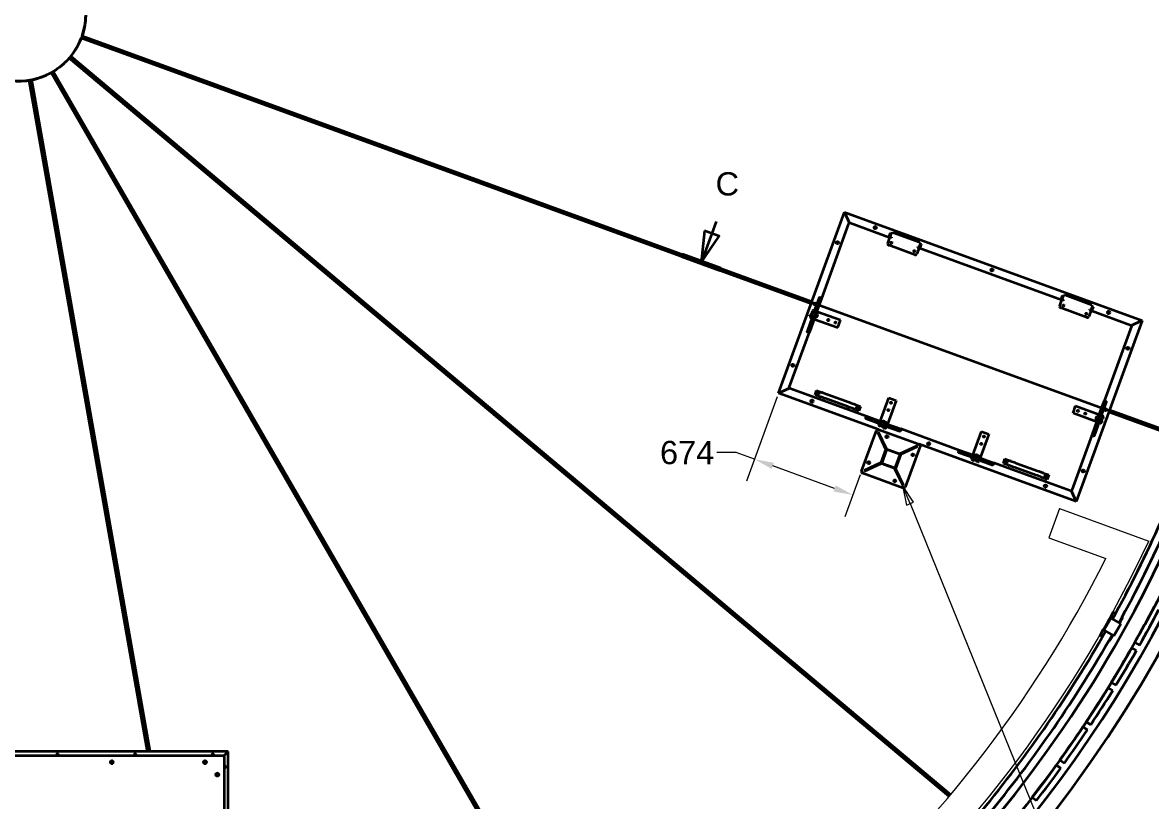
# Model space of a CAD drawing. Header units: millimetres. Extents: x 0 to 42050, y 0 to 29700.
# Drawn here: x 10426 to 17696, y 4497 to 9513 of the extents above; entities that cross this region are included whole.
import ezdxf

# ---------------------------------------------------------------- set-up
doc = ezdxf.new("R2010")
doc.units = ezdxf.units.MM
doc.header["$LTSCALE"] = 50
doc.linetypes.add('CHAIN', pattern=[0.3543, 0.2362, -0.0295, 0.0591, -0.0295])
for name, color, linetype, lineweight in [('Dimension', 7, 'Continuous', 18), ('Section Line', 7, 'CHAIN', 35), ('Symbol', 7, 'Continuous', 18), ('Visible', 7, 'Continuous', 35)]:
    doc.layers.add(name, color=color, linetype=linetype, lineweight=lineweight)
doc.layers.add('P_Cable Ducts (CD)', color=30, linetype='Continuous', lineweight=18, true_color=0xff7f00)
doc.styles.add('Note Text', font='arial.ttf')
doc.styles.add('Title', font='arial.ttf')
doc.dimstyles.new('Default - Method 2b', dxfattribs={"dimscale": 50, "dimtxt": 3, "dimasz": 2.5, "dimexe": 3, "dimexo": 0.5, "dimgap": 0.7, "dimtad": 0, "dimtoh": 1, "dimdec": 1, "dimrnd": 1e-08, "dimtxsty": 'Title', "dimcen": 0.09, "dimdle": 10, "dimclrd": 256, "dimclre": 256, "dimclrt": 7, "dimadec": 0, "dimazin": 2, "dimtfac": 0.833333, "dimtdec": 1, "dimtmove": 0, "dimatfit": 3, "dimfxl": 1, "dimtolj": 1, "dimlwd": -1, "dimlwe": -1, "dimarcsym": 0})

# ---------------------------------------------------------------- blocks, each defined once
blk = doc.blocks.new('2dTransSection3')
at = {"layer": 'Section Line', "linetype": 'Continuous'}
for p, q in [((297.87, 164.66), (297.31, 163.11)), ((296.37, 163.46), (295.94, 159.35)), ((297.31, 163.11), (295.94, 159.35)), ((298.25, 162.77), (296.37, 163.46)), ((295.94, 159.35), (298.25, 162.77)), ((373.32, 137.2), (372.76, 135.65)), ((371.82, 135.99), (371.39, 131.89)), ((372.76, 135.65), (371.39, 131.89)), ((371.39, 131.89), (373.7, 135.31)), ((373.7, 135.31), (371.82, 135.99))]:
    blk.add_line(p, q, dxfattribs=at)
at = {"layer": 'Section Line', "linetype": 'CHAIN', "ltscale": 22.661589}
blk.add_line((373.85, 131), (293.49, 160.25), dxfattribs=at)
at = {"layer": 'Section Line', "linetype": 'Continuous', "lineweight": 70}
for p, q in [((298.4, 158.46), (293.49, 160.25)), ((373.85, 131), (368.93, 132.79))]:
    blk.add_line(p, q, dxfattribs=at)
at = {"layer": 'Section Line', "linetype": 'Continuous', "flags": 128}
for points in [[(296.37, 163.46), (295.94, 159.35), (298.25, 162.77), (296.37, 163.46)], [(371.82, 135.99), (371.39, 131.89), (373.7, 135.31), (371.82, 135.99)]]:
    blk.add_lwpolyline(points, dxfattribs=at)
at = {"layer": 'Section Line'}
for points in [[(296.37, 163.46), (295.94, 159.35), (298.25, 162.77), (296.37, 163.46)], [(371.82, 135.99), (371.39, 131.89), (373.7, 135.31), (371.82, 135.99)]]:
    blk.add_solid(points, dxfattribs=at)
at = {"layer": 'Section Line', "char_height": 3, "attachment_point": 7, "style": 'Title'}
for insert in [(297.78, 167.95), (373.22, 140.48)]:
    blk.add_mtext('C', dxfattribs=dict(at, insert=insert))
blk = doc.blocks.new('Balloon6')
at = {"layer": 'Symbol'}
for p, q in [((322.83, 128.3), (321.88, 130.62)), ((323.29, 128.49), (321.88, 130.62)), ((321.88, 130.62), (322.36, 128.11)), ((322.36, 128.11), (323.29, 128.49)), ((322.83, 128.3), (343.21, 78.07))]:
    blk.add_line(p, q, dxfattribs=at)
at = {"layer": 'Symbol', "flags": 128}
blk.add_lwpolyline([(323.29, 128.49), (321.88, 130.62), (322.36, 128.11), (323.29, 128.49)], dxfattribs=at)
at = {"layer": 'Symbol'}
blk.add_circle((344.62, 74.6), 3.75, dxfattribs=at)
blk.add_solid([(323.29, 128.49), (321.88, 130.62), (322.36, 128.11), (323.29, 128.49)], dxfattribs=at)
at = {"layer": 'Symbol', "insert": (344.62, 74.62), "char_height": 2.5, "attachment_point": 5, "style": 'Note Text'}
blk.add_mtext('3', dxfattribs=at)
blk = doc.blocks.new('*D84')
at = {"layer": 'Defpoints', "color": 0, "transparency": 16777216}
for p in [(15295.2, 7126.7), (15829.3, 6623.6), (15773.5, 6470.3)]:
    blk.add_point(p, dxfattribs=at)
at = {"layer": 'Dimension', "transparency": 16777216}
for p, q in [((15286.6, 7103.2), (15088.9, 6559.8)), ((15022.7, 6743.5), (14897.7, 6743.5)), ((15140.2, 6700.8), (15022.7, 6743.5)), ((15656, 6513), (15257.6, 6658)), ((15820.8, 6600.1), (15722.2, 6329.3))]:
    blk.add_line(p, q, dxfattribs=at)
for points in [[(15264.7, 6677.6), (15250.5, 6638.4), (15140.2, 6700.8)], [(15663.2, 6532.6), (15648.9, 6493.4), (15773.5, 6470.3)]]:
    blk.add_solid(points, dxfattribs=at)
at = {"layer": 'Dimension', "color": 7, "transparency": 16777216, "insert": (14531.1, 6666.9), "char_height": 150, "attachment_point": 7, "style": 'Title'}
blk.add_mtext('\\A1;674', dxfattribs=at)

msp = doc.modelspace()

# ---------------------------------------------------------------- linework, layer by layer
at = {"layer": 'P_Cable Ducts (CD)'}
for p, q in [((17104.81, 6382.88), (17036.41, 6194.94)), ((17104.81, 6382.88), (17679.27, 6173.8)), ((17036.41, 6194.94), (17402.72, 6061.62))]:
    msp.add_line(p, q, dxfattribs=at)
for centre, major_axis, start_param, end_param in [((10398.12, 9576.21), (-7760.56, -2090.4), 0.8223296, 2.4412936), ((10398.12, 9576.21), (-7567.45, -2038.39), 0.8233045, 2.4133827), ((10397.95, 9576.87), (-7567.34, -2038.36), 2.178615, 2.1806567)]:
    msp.add_ellipse(centre, major_axis=major_axis, ratio=0.9999162, start_param=start_param, end_param=end_param, dxfattribs=at)
at = {"layer": 'Visible'}
for p, q in [((15504.48, 7701.77), (10803.38, 9412.83)), ((10808.85, 9427.86), (15509.96, 7716.8)), ((16392.78, 4529.33), (10725.99, 9284.33)), ((10736.27, 9296.59), (16403.07, 4541.58)), ((14307.42, 2784.75), (10609.31, 9190.06)), ((10623.17, 9198.06), (14321.28, 2792.75)), ((11229.52, 4819.4), (10467.43, 9141.38)), ((10483.19, 9144.16), (11245.76, 4819.4)), ((15295.17, 7126.67), (15719.27, 8291.89)), ((15719.27, 8291.89), (15753.94, 8217.55)), ((15753.94, 8217.55), (15719.27, 8291.89)), ((15719.27, 8291.89), (17636.24, 7594.17)), ((15572.56, 7736.78), (15748.3, 8219.61)), ((15748.6, 8220.43), (15748.3, 8219.61)), ((15753.94, 8217.55), (15748.3, 8219.61)), ((15751.42, 8219.41), (15748.6, 8220.43)), ((15751.12, 8218.58), (15751.42, 8219.41)), ((15755.99, 8223.19), (15753.94, 8217.55)), ((15754.14, 8220.67), (15755.16, 8223.49)), ((15754.96, 8220.37), (15754.14, 8220.67)), ((15755.99, 8223.19), (15755.16, 8223.49)), ((15755.99, 8223.19), (16012.05, 8129.99)), ((16007.1, 8133.92), (16015.99, 8158.35)), ((16014.82, 8137.58), (16019.55, 8150.6)), ((16015.99, 8158.35), (16021.63, 8156.3)), ((16019.55, 8150.6), (16021.97, 8157.24)), ((16029.49, 8154.51), (16021.97, 8157.24)), ((16032.23, 8162.02), (16029.49, 8154.51)), ((16032.23, 8162.02), (16205.13, 8099.09)), ((15998.03, 8091.46), (16012.05, 8129.99)), ((16173.15, 8017.08), (16004.01, 8078.65)), ((16007.1, 8133.92), (16006.42, 8132.04)), ((16007.1, 8133.92), (16012.74, 8131.87)), ((16012.74, 8131.87), (16012.05, 8129.99)), ((16021.45, 8126.57), (16012.05, 8129.99)), ((16012.74, 8131.87), (16013.42, 8133.75)), ((16013.42, 8133.75), (16014.82, 8137.58)), ((16013.42, 8133.75), (16020.94, 8131.01)), ((16020.94, 8131.01), (16022.82, 8130.33)), ((16022.82, 8130.33), (16021.45, 8126.57)), ((16202.39, 8091.57), (16205.13, 8099.09)), ((16202.39, 8091.57), (16209.91, 8088.84)), ((16202.75, 8069.17), (16207.49, 8082.19)), ((16206.32, 8061.41), (16215.21, 8085.85)), ((16207.49, 8082.19), (16209.91, 8088.84)), ((16209.57, 8087.9), (16215.21, 8085.85)), ((16199.99, 8061.59), (16185.97, 8023.06)), ((16190.6, 8065.01), (16191.96, 8068.77)), ((16199.99, 8061.59), (16190.6, 8065.01)), ((16191.96, 8068.77), (16193.84, 8068.08)), ((16201.36, 8065.35), (16193.84, 8068.08)), ((16200.68, 8063.47), (16199.99, 8061.59)), ((16199.99, 8061.59), (17119.95, 7726.75)), ((16200.68, 8063.47), (16201.36, 8065.35)), ((16200.68, 8063.47), (16206.32, 8061.41)), ((16201.36, 8065.35), (16202.75, 8069.17)), ((16206.32, 8061.41), (16205.63, 8059.53)), ((15524.06, 7650.3), (15557.53, 7742.25)), ((15539.09, 7644.82), (15572.56, 7736.78)), ((17105.93, 7688.22), (17119.95, 7726.75)), ((17115, 7730.68), (17114.31, 7728.8)), ((17115, 7730.68), (17123.89, 7755.11)), ((17115, 7730.68), (17120.64, 7728.63)), ((17120.64, 7728.63), (17119.95, 7726.75)), ((17129.35, 7723.33), (17119.95, 7726.75)), ((17120.64, 7728.63), (17121.32, 7730.51)), ((17121.32, 7730.51), (17122.71, 7734.33)), ((17121.32, 7730.51), (17128.84, 7727.77)), ((17122.71, 7734.33), (17127.45, 7747.35)), ((17123.89, 7755.11), (17129.53, 7753.06)), ((17127.45, 7747.35), (17129.87, 7754)), ((17128.84, 7727.77), (17130.72, 7727.09)), ((17130.72, 7727.09), (17129.35, 7723.33)), ((17137.39, 7751.26), (17129.87, 7754)), ((17140.12, 7758.78), (17137.39, 7751.26)), ((17140.12, 7758.78), (17313.03, 7695.85)), ((15512.41, 7656.31), (15508.65, 7645.97)), ((15508.65, 7645.97), (15511.6, 7644.9)), ((15526.34, 7656.56), (15518.82, 7659.3)), ((15693.61, 7595.68), (15541.38, 7651.09)), ((17281.05, 7613.84), (17111.91, 7675.4)), ((17307.89, 7658.35), (17293.87, 7619.82)), ((17298.49, 7661.77), (17299.86, 7665.52)), ((17307.89, 7658.35), (17298.49, 7661.77)), ((17299.86, 7665.52), (17301.74, 7664.84)), ((17309.26, 7662.1), (17301.74, 7664.84)), ((17308.57, 7660.22), (17307.89, 7658.35)), ((17307.89, 7658.35), (17563.96, 7565.14)), ((17308.57, 7660.22), (17309.26, 7662.1)), ((17308.57, 7660.22), (17314.21, 7658.17)), ((17309.26, 7662.1), (17310.65, 7665.93)), ((17310.29, 7688.33), (17313.03, 7695.85)), ((17310.29, 7688.33), (17317.81, 7685.6)), ((17310.65, 7665.93), (17315.39, 7678.95)), ((17314.21, 7658.17), (17313.53, 7656.29)), ((17314.21, 7658.17), (17323.11, 7682.6)), ((17315.39, 7678.95), (17317.81, 7685.6)), ((17317.47, 7684.66), (17323.11, 7682.6)), ((15511.52, 7615.85), (15478.05, 7523.89)), ((15526.56, 7610.37), (15493.09, 7518.42)), ((15493.7, 7625.35), (15495.06, 7629.11)), ((15493.7, 7625.35), (15500.27, 7622.95)), ((15501.64, 7626.71), (15495.06, 7629.11)), ((15502.5, 7629.06), (15498.73, 7618.72)), ((15501.72, 7612.32), (15509.24, 7609.58)), ((15505.45, 7627.99), (15502.5, 7629.06)), ((15504.9, 7608.13), (15504.68, 7607.52)), ((15504.68, 7607.51), (15504.68, 7607.52)), ((15504.68, 7607.51), (15508.04, 7606.29)), ((15505.87, 7610.8), (15504.9, 7608.13)), ((15524.28, 7604.11), (15676.51, 7548.7)), ((15676.51, 7548.7), (15693.61, 7595.68)), ((17636.24, 7594.17), (17212.14, 6428.95)), ((17561.91, 7559.51), (17636.24, 7594.17)), ((17636.24, 7594.17), (17561.91, 7559.51)), ((17561.91, 7559.51), (17563.96, 7565.14)), ((17562.93, 7562.33), (17563.76, 7562.03)), ((17563.76, 7562.03), (17564.78, 7564.84)), ((17564.78, 7564.84), (17563.96, 7565.14)), ((15363.87, 7163.39), (15493.09, 7518.42)), ((17567.54, 7557.45), (17391.81, 7074.63)), ((17567.54, 7557.45), (17561.91, 7559.51)), ((17564.72, 7558.48), (17565.02, 7559.31)), ((17565.02, 7559.31), (17567.84, 7558.28)), ((17567.54, 7557.45), (17567.84, 7558.28)), ((15365.66, 7159.55), (15295.17, 7126.67)), ((15295.17, 7126.67), (15365.66, 7159.55)), ((15937.92, 6892.73), (15295.17, 7126.67)), ((15363.87, 7163.39), (15363.57, 7162.57)), ((15366.39, 7161.54), (15363.57, 7162.57)), ((15363.87, 7163.39), (15369.51, 7161.34)), ((15366.69, 7162.36), (15365.66, 7159.55)), ((15365.66, 7159.55), (15368.48, 7158.52)), ((15367.65, 7158.82), (15366.63, 7156)), ((15366.63, 7156), (15367.45, 7155.7)), ((15369.51, 7161.34), (15367.45, 7155.7)), ((15863.44, 6975.18), (15367.45, 7155.7)), ((15529.6, 7115.84), (15539.86, 7144.03)), ((15539.86, 7144.03), (15573.9, 7131.64)), ((15577.97, 7130.16), (15573.9, 7131.64)), ((15577.97, 7130.16), (15604.97, 7120.33)), ((15563.64, 7103.45), (15529.6, 7115.84)), ((15563.64, 7103.45), (15567.71, 7101.97)), ((15594.71, 7092.14), (15567.71, 7101.97)), ((15602.85, 7089.18), (15594.71, 7092.14)), ((15739.2, 7039.55), (15602.85, 7089.18)), ((15604.97, 7120.33), (15613.11, 7117.37)), ((15613.11, 7117.37), (15749.46, 7067.74)), ((15749.46, 7067.74), (15757.6, 7064.78)), ((15757.6, 7064.78), (15784.59, 7054.95)), ((15788.66, 7053.47), (15784.59, 7054.95)), ((15788.66, 7053.47), (15822.71, 7041.08)), ((15949.12, 6943.99), (16004.53, 7096.22)), ((16051.52, 7079.12), (15996.11, 6926.89)), ((16004.53, 7096.22), (16051.52, 7079.12)), ((16020.93, 7059.92), (16015.62, 7061.86)), ((16016.81, 7067.81), (16023.84, 7065.25)), ((17358.34, 6982.67), (17391.81, 7074.63)), ((17373.37, 6977.2), (17406.84, 7069.16)), ((15747.33, 7036.59), (15739.2, 7039.55)), ((15774.33, 7026.76), (15747.33, 7036.59)), ((15774.33, 7026.76), (15778.4, 7025.28)), ((15812.45, 7012.89), (15778.4, 7025.28)), ((15822.71, 7041.08), (15812.45, 7012.89)), ((17191.29, 6997.36), (17208.39, 7044.35)), ((17343.52, 6941.96), (17191.29, 6997.36)), ((17208.39, 7044.35), (17360.62, 6988.94)), ((17274.28, 6997.33), (17271.99, 6991.03)), ((17375.66, 6983.47), (17383.17, 6980.73)), ((17962.91, 6806.97), (17421.46, 7004.04)), ((17426.93, 7019.08), (17968.38, 6822.01)), ((15949.92, 6926.67), (15857.96, 6960.14)), ((15955.39, 6941.71), (15863.44, 6975.18)), ((15940.91, 6921.44), (15943.65, 6928.96)), ((15954.24, 6911.27), (15943.9, 6915.03)), ((15955.31, 6914.22), (15954.24, 6911.27)), ((15971.15, 6905.11), (15972.23, 6908.06)), ((15984.37, 6914.14), (16076.32, 6880.67)), ((15990.64, 6911.85), (15987.9, 6904.34)), ((15989.84, 6929.17), (16081.8, 6895.7)), ((17345.8, 6948.22), (17312.33, 6856.27)), ((17360.84, 6942.75), (17327.37, 6850.8)), ((17357.36, 6933.19), (17360.72, 6931.97)), ((17366.07, 6933.75), (17358.56, 6936.48)), ((17360.72, 6931.97), (17360.75, 6931.97)), ((17361.35, 6932.44), (17362.33, 6935.11)), ((17376.24, 6947.07), (17372.48, 6936.74)), ((17373.29, 6948.15), (17376.24, 6947.07)), ((17374.02, 6940.96), (17380.6, 6938.57)), ((17381.97, 6942.33), (17375.39, 6944.72)), ((17382.4, 6963.99), (17379.45, 6965.06)), ((17381.97, 6942.33), (17380.6, 6938.57)), ((17386.16, 6974.32), (17382.4, 6963.99)), ((15829.33, 6623.64), (15925.1, 6886.76)), ((15939.1, 6875.46), (15934.57, 6873.35)), ((15934.57, 6873.35), (15986.28, 6762.46)), ((15937.92, 6892.73), (16201.03, 6796.97)), ((15989.41, 6767.57), (15939.1, 6875.46)), ((15973.5, 6904.26), (15971.11, 6897.68)), ((15974.87, 6896.31), (15971.11, 6897.68)), ((15981.49, 6901.35), (15971.15, 6905.11)), ((15974.87, 6896.31), (15977.26, 6902.89)), ((16461.08, 6757.65), (16081.8, 6895.7)), ((16546.77, 6726.47), (16602.18, 6878.7)), ((16649.16, 6861.59), (16593.75, 6709.36)), ((16602.18, 6878.7), (16649.16, 6861.59)), ((16618.58, 6842.4), (16613.26, 6844.33)), ((16614.46, 6850.28), (16621.49, 6847.72)), ((17312.33, 6856.27), (17183.11, 6501.24)), ((15954.08, 6674.01), (15988.29, 6767.98)), ((15990.68, 6762.85), (15959.21, 6676.4)), ((15988.29, 6767.98), (16082.26, 6733.78)), ((16077.13, 6731.39), (15990.68, 6762.85)), ((16187.63, 6787.5), (16076.73, 6735.79)), ((16081.85, 6732.66), (16189.74, 6782.97)), ((16207.01, 6784.15), (16111.24, 6521.04)), ((16189.74, 6782.97), (16187.63, 6787.5)), ((17212.14, 6428.95), (16201.03, 6796.97)), ((16045.66, 6644.94), (16077.13, 6731.39)), ((16082.26, 6733.78), (16048.05, 6639.81)), ((16547.56, 6709.15), (16455.61, 6742.62)), ((16553.04, 6724.18), (16461.08, 6757.65)), ((16538.01, 6712.63), (16536.78, 6709.27)), ((16536.78, 6709.27), (16536.78, 6709.26)), ((16536.78, 6709.26), (16537.4, 6709.04)), ((16540.07, 6708.06), (16537.4, 6709.04)), ((16538.56, 6703.91), (16541.3, 6711.43)), ((16551.88, 6693.74), (16541.55, 6697.5)), ((16545.78, 6695.97), (16543.38, 6689.39)), ((16547.14, 6688.02), (16543.38, 6689.39)), ((16547.14, 6688.02), (16549.54, 6694.6)), ((16552.96, 6696.69), (16551.88, 6693.74)), ((16568.8, 6687.59), (16569.87, 6690.54)), ((16582.01, 6696.61), (16673.97, 6663.14)), ((16588.28, 6694.33), (16585.54, 6686.81)), ((16587.49, 6711.65), (16679.44, 6678.18)), ((16742.74, 6674.29), (16753, 6702.48)), ((16753, 6702.48), (16787.05, 6690.09)), ((16791.12, 6688.61), (16787.05, 6690.09)), ((15956.1, 6679.54), (15845.2, 6627.83)), ((15845.2, 6627.83), (15847.31, 6623.29)), ((15847.31, 6623.29), (15955.21, 6673.6)), ((16048.05, 6639.81), (15954.08, 6674.01)), ((15959.21, 6676.4), (16045.66, 6644.94)), ((16042.53, 6641.82), (16094.24, 6530.93)), ((16098.77, 6533.04), (16048.46, 6640.93)), ((16579.14, 6683.82), (16568.8, 6687.59)), ((17175.42, 6497.65), (16679.44, 6678.18)), ((16776.79, 6661.9), (16742.74, 6674.29)), ((16776.79, 6661.9), (16780.86, 6660.42)), ((16807.85, 6650.59), (16780.86, 6660.42)), ((16791.12, 6688.61), (16818.11, 6678.78)), ((16815.99, 6647.63), (16807.85, 6650.59)), ((16952.34, 6598), (16815.99, 6647.63)), ((16818.11, 6678.78), (16826.25, 6675.82)), ((16826.25, 6675.82), (16962.6, 6626.2)), ((16962.6, 6626.2), (16970.74, 6623.23)), ((16970.74, 6623.23), (16997.74, 6613.41)), ((16098.42, 6515.06), (15835.31, 6610.82)), ((16960.48, 6595.04), (16952.34, 6598)), ((16987.48, 6585.22), (16960.48, 6595.04)), ((16987.48, 6585.22), (16991.54, 6583.73)), ((17025.59, 6571.34), (16991.54, 6583.73)), ((17001.81, 6611.93), (16997.74, 6613.41)), ((17001.81, 6611.93), (17035.85, 6599.53)), ((17035.85, 6599.53), (17025.59, 6571.34)), ((16094.24, 6530.93), (16098.77, 6533.04)), ((17175.42, 6497.65), (17177.47, 6503.29)), ((17175.42, 6497.65), (17176.25, 6497.35)), ((17177.27, 6500.17), (17176.25, 6497.35)), ((17176.45, 6500.47), (17179.27, 6499.45)), ((17177.47, 6503.29), (17183.11, 6501.24)), ((17179.27, 6499.45), (17180.29, 6502.27)), ((17212.14, 6428.95), (17179.27, 6499.45)), ((17179.27, 6499.45), (17212.14, 6428.95)), ((17179.99, 6501.44), (17182.81, 6500.41)), ((17182.81, 6500.41), (17183.11, 6501.24)), ((17390.7, 5598.88), (17434.69, 5677.39)), ((17423.49, 5667.62), (17427.89, 5675.47)), ((17426.11, 5666.16), (17429.04, 5671.39)), ((17450.87, 5716.47), (17427.89, 5675.47)), ((17432.25, 5673.03), (17427.89, 5675.47)), ((17430.78, 5670.41), (17429.04, 5671.39)), ((17434.69, 5677.39), (17498.38, 5641.7)), ((17450.87, 5716.47), (17465.59, 5708.22)), ((17511.93, 5682.25), (17491.89, 5646.49)), ((17507.73, 5684.61), (17511.93, 5682.25)), ((17365.8, 5564.69), (17388.78, 5605.69)), ((17393.18, 5613.54), (17388.78, 5605.69)), ((17393.14, 5603.24), (17388.78, 5605.69)), ((17390.7, 5598.88), (17454.38, 5563.19)), ((17390.85, 5614.84), (17393.18, 5613.54)), ((17395.79, 5612.07), (17392.86, 5606.84)), ((17394.61, 5605.86), (17392.86, 5606.84)), ((17423.49, 5667.62), (17393.18, 5613.54)), ((17395.79, 5612.07), (17426.11, 5666.16)), ((17423.49, 5667.62), (17421.21, 5668.9)), ((17498.38, 5641.7), (17454.38, 5563.19)), ((17491.4, 5645.61), (17491.89, 5646.49)), ((17365.8, 5564.69), (17380.53, 5556.43)), ((17422.66, 5532.82), (17426.86, 5530.46)), ((17426.86, 5530.46), (17446.91, 5566.23)), ((17446.91, 5566.23), (17447.4, 5567.1)), ((17600.51, 5469.44), (17570.06, 5486.68)), ((17589.76, 5521.49), (17620.22, 5504.25)), ((17438.08, 5263.11), (17467.9, 5244.77)), ((17446.94, 5210.7), (17417.13, 5229.04)), ((17284.08, 4957.7), (17254.95, 4977.11)), ((17277.13, 5010.4), (17306.25, 4990.99)), ((11750.33, 4819.4), (9050.33, 4819.4)), ((11717.33, 4786.39), (11750.33, 4819.4)), ((11750.34, 4819.39), (11717.34, 4786.39)), ((11750.34, 2119.39), (11750.34, 4819.39)), ((9083.33, 4792.39), (11717.33, 4792.39)), ((11717.33, 4786.39), (11717.33, 4792.39)), ((11718.21, 4792.39), (11717.33, 4792.39)), ((11717.33, 4789.39), (11718.21, 4789.39)), ((11723.33, 4786.39), (11717.33, 4786.39)), ((11718.21, 4789.39), (11718.21, 4792.39)), ((11720.33, 4786.39), (11720.33, 4787.27)), ((11720.33, 4787.27), (11723.33, 4787.27)), ((11723.33, 4786.39), (11723.33, 4787.27)), ((11723.33, 4786.39), (11723.33, 2152.39)), ((17112.13, 4710.79), (17083.73, 4731.24)), ((17107.1, 4763.7), (17135.5, 4743.25)), ((16928.23, 4523.34), (16955.87, 4501.87))]:
    msp.add_line(p, q, dxfattribs=at)
for centre, radius in [((10400.33, 9568.04), 8250), ((10400.33, 9568.04), 431.86), ((15917.45, 8193.16), 8), ((15674.36, 8095.4), 8), ((16022.17, 8094.92), 4.5), ((16169.7, 8041.22), 4.5), ((16669.21, 7919.54), 8), ((15530.71, 7700.73), 8), ((15525.31, 7630.34), 20), ((15525.31, 7630.34), 8), ((17130.07, 7691.67), 4.5), ((17277.6, 7637.98), 4.5), ((17420.96, 7645.92), 8), ((15614.58, 7597.84), 4.5), ((15661.56, 7580.74), 4.5), ((17544.35, 7414.78), 8), ((15387.06, 7306.06), 8), ((15551.64, 7123.78), 4.5), ((15510.45, 7074.92), 8), ((16019.47, 7064.18), 4.5), ((15800.66, 7033.14), 4.5), ((16002.37, 7017.19), 4.5), ((17223.33, 7012.3), 4.5), ((17270.32, 6995.2), 4.5), ((17359.59, 6962.71), 20), ((17400.7, 7020.11), 8), ((15969.88, 6927.92), 20), ((15969.88, 6927.92), 8), ((17359.59, 6962.71), 8), ((15992.79, 6846.15), 7.25), ((16617.12, 6846.65), 4.5), ((16262.2, 6801.31), 8), ((16600.02, 6799.67), 4.5), ((16160.43, 6729.27), 7.25), ((16567.52, 6710.4), 20), ((16567.52, 6710.4), 8), ((15875.91, 6678.52), 7.25), ((16764.79, 6682.23), 4.5), ((17257.05, 6625.44), 8), ((16043.55, 6561.64), 7.25), ((17013.81, 6591.6), 4.5), ((17013.96, 6527.69), 8), ((11000.33, 4749.39), 10), ((11600.33, 4749.39), 10), ((11680.33, 4669.39), 10)]:
    msp.add_circle(centre, radius, dxfattribs=at)
for centre, radius, start, end in [((10400.33, 9568.04), 8420, 189.63897, 187.108321), ((10400.33, 9568.04), 8326.9, 263.582685, 174.288022), ((10400.33, 9568.04), 431.91, 341.06132, 358.93868), ((10400.33, 9568.04), 431.91, 321.06132, 338.93868), ((10400.33, 9568.04), 431.91, 301.06132, 318.93868), ((10400.33, 9568.04), 431.91, 281.06132, 298.93868), ((10400.33, 9568.04), 1000, 339.541629, 340.458371), ((10400.33, 9568.04), 431.91, 261.06132, 278.93868), ((10400.33, 9568.04), 1000, 319.541629, 320.458371), ((10400.33, 9568.04), 1000, 299.541629, 300.458371), ((10400.33, 9568.04), 1000, 279.541629, 280.458371), ((16007.43, 8088.04), 10, 160, 250), ((16176.57, 8026.48), 10, 250, 340), ((15517.11, 7654.6), 5, 70, 160), ((17115.33, 7684.8), 10, 160, 250), ((15503.43, 7617.01), 5, 160, 250), ((17284.47, 7623.24), 10, 250, 340), ((15551.64, 7123.78), 4.5, 70.001871, 249.998114), ((17381.46, 6976.03), 5, 340, 70), ((15945.61, 6919.73), 5, 160, 250), ((17367.78, 6938.45), 5, 250, 340), ((10400.33, 9568.04), 8050.85, 331.05291, 341.070941), ((10400.33, 9568.04), 8099.15, 331.051, 341.072851), ((10400.33, 9568.04), 7695, 339.940433, 340.059567), ((15934.5, 6883.34), 10, 70, 160), ((15983.2, 6906.05), 5, 250, 340), ((16197.61, 6787.57), 10, 340, 70), ((10400.33, 9568.04), 8150, 320.056241, 339.943759), ((16543.26, 6702.2), 5, 160, 250), ((15838.73, 6620.22), 10, 160, 250), ((16580.85, 6688.52), 5, 250, 340), ((17013.81, 6591.6), 4.5, 250.001886, 69.99813), ((16101.84, 6524.46), 10, 250, 340), ((10400.33, 9568.04), 8250, 330.627177, 332.430304), ((10400.33, 9568.04), 8285, 330.62659, 332.43089), ((10400.33, 9568.04), 8050.85, 320.394369, 330.4124), ((10400.33, 9568.04), 8099.15, 320.392459, 330.41431), ((10400.33, 9568.04), 8250, 328.546252, 330.349379), ((10400.33, 9568.04), 8285, 328.545665, 330.349966), ((10400.33, 9568.04), 8250, 326.465327, 328.268454), ((10400.33, 9568.04), 8285, 326.46474, 328.269041), ((10400.33, 9568.04), 8250, 324.384402, 326.187529), ((10400.33, 9568.04), 8285, 324.383815, 326.188116), ((10650.33, 4794.4), 8, 345.455653, 194.544347), ((11150.33, 4794.4), 8, 345.455653, 194.544347), ((11650.33, 4794.4), 8, 345.455653, 194.544347), ((11000.33, 4749.39), 8, 158.119712, 218.119712), ((11000.33, 4749.39), 8, 98.119712, 158.119712), ((11000.33, 4749.39), 8, 218.119712, 278.119712), ((11000.33, 4749.39), 8, 38.119712, 98.119712), ((11000.33, 4749.39), 8, 278.119712, 338.119712), ((11000.33, 4749.39), 8, 338.119712, 38.119712), ((11600.33, 4749.39), 8, 158.119712, 218.119712), ((11600.33, 4749.39), 8, 98.119712, 158.119712), ((11600.33, 4749.39), 8, 218.119712, 278.119712), ((11600.33, 4749.39), 8, 38.119712, 98.119712), ((11600.33, 4749.39), 8, 278.119712, 338.119712), ((11600.33, 4749.39), 8, 338.119712, 38.119712), ((11725.34, 4719.39), 8, 255.455653, 104.544347), ((10400.33, 9568.04), 8250, 322.303477, 324.106604), ((11680.33, 4669.39), 8, 165.542319, 225.542319), ((11680.33, 4669.39), 8, 105.542319, 165.542319), ((11680.33, 4669.39), 8, 225.542319, 285.542319), ((11680.33, 4669.39), 8, 45.542319, 105.542319), ((11680.33, 4669.39), 8, 285.542319, 345.542319), ((11680.33, 4669.39), 8, 345.542319, 45.542319), ((10400.33, 9568.04), 8285, 322.302891, 324.107191), ((10400.33, 9568.04), 7695, 319.940433, 320.059567)]:
    msp.add_arc(centre, radius, start, end, dxfattribs=at)
for centre, major_axis in [((15565.05, 7739.51), (7.52, -2.74)), ((15485.57, 7521.16), (-7.52, 2.74)), ((17399.33, 7071.89), (7.52, -2.74)), ((15860.7, 6967.66), (2.74, 7.52)), ((16079.06, 6888.18), (-2.74, -7.52)), ((17319.85, 6853.53), (-7.52, 2.74)), ((16458.34, 6750.14), (2.74, 7.52)), ((16676.7, 6670.66), (-2.74, -7.52))]:
    msp.add_ellipse(centre, major_axis=major_axis, ratio=0.4766825, dxfattribs=at)
for points, weights in [([(15508.08, 7606.39), (15506.55, 7607.11), (15504.9, 7608.13)], [1.06460276084, 1.0459492628, 1]), ([(17361.35, 6932.44), (17359.18, 6932.73), (17357.38, 6933.25)], [1, 1.05441190223, 1.07054785358]), ([(17360.75, 6931.97), (17360.95, 6931.97), (17361.35, 6932.44)], [1.07609286977, 1.06748821141, 1]), ([(16537.4, 6709.04), (16537.67, 6710.96), (16538.1, 6712.59)], [1, 1.0459492628, 1.06460276084]), ([(10992.91, 4752.37), (10992.11, 4750.38), (10991.19, 4748.08)], [1, 1.03814443452, 1.0003653387]), ([(10991.19, 4748.08), (10992.72, 4746.14), (10994.04, 4744.45)], [1.0003653387, 1.03814443452, 1]), ([(10994.63, 4756.66), (10993.71, 4754.36), (10992.91, 4752.37)], [1.0003653387, 1.03814443452, 1]), ([(10994.04, 4744.45), (10995.36, 4742.76), (10996.89, 4740.82)], [1, 1.03814443452, 1.0003653387]), ([(10999.2, 4757.31), (10997.08, 4757.01), (10994.63, 4756.66)], [1, 1.03814443452, 1.0003653387]), ([(10996.89, 4740.82), (10999.34, 4741.17), (11001.46, 4741.47)], [1.0003653387, 1.03814443452, 1]), ([(11003.78, 4757.96), (11001.33, 4757.61), (10999.2, 4757.31)], [1.0003653387, 1.03814443452, 1]), ([(11001.46, 4741.47), (11003.59, 4741.77), (11006.04, 4742.12)], [1, 1.03814443452, 1.0003653387]), ([(11006.63, 4754.33), (11005.3, 4756.01), (11003.78, 4757.96)], [1, 1.03814443452, 1.0003653387]), ([(11006.04, 4742.12), (11006.96, 4744.42), (11007.76, 4746.41)], [1.0003653387, 1.03814443452, 1]), ([(11009.48, 4750.69), (11007.95, 4752.64), (11006.63, 4754.33)], [1.0003653387, 1.03814443452, 1]), ([(11007.76, 4746.41), (11008.56, 4748.4), (11009.48, 4750.69)], [1, 1.03814443452, 1.0003653387]), ([(11592.91, 4752.37), (11592.11, 4750.38), (11591.19, 4748.08)], [1, 1.03814443452, 1.0003653387]), ([(11591.19, 4748.08), (11592.72, 4746.14), (11594.04, 4744.45)], [1.0003653387, 1.03814443452, 1]), ([(11594.63, 4756.66), (11593.71, 4754.36), (11592.91, 4752.37)], [1.0003653387, 1.03814443452, 1]), ([(11594.04, 4744.45), (11595.36, 4742.76), (11596.89, 4740.82)], [1, 1.03814443452, 1.0003653387]), ([(11599.2, 4757.31), (11597.08, 4757.01), (11594.63, 4756.66)], [1, 1.03814443452, 1.0003653387]), ([(11596.89, 4740.82), (11599.34, 4741.17), (11601.46, 4741.47)], [1.0003653387, 1.03814443452, 1]), ([(11603.78, 4757.96), (11601.33, 4757.61), (11599.2, 4757.31)], [1.0003653387, 1.03814443452, 1]), ([(11601.46, 4741.47), (11603.59, 4741.77), (11606.04, 4742.12)], [1, 1.03814443452, 1.0003653387]), ([(11606.63, 4754.33), (11605.3, 4756.01), (11603.78, 4757.96)], [1, 1.03814443452, 1.0003653387]), ([(11606.04, 4742.12), (11606.96, 4744.42), (11607.76, 4746.41)], [1.0003653387, 1.03814443452, 1]), ([(11609.48, 4750.69), (11607.95, 4752.64), (11606.63, 4754.33)], [1.0003653387, 1.03814443452, 1]), ([(11607.76, 4746.41), (11608.56, 4748.4), (11609.48, 4750.69)], [1, 1.03814443452, 1.0003653387]), ([(11672.59, 4671.39), (11672.05, 4669.31), (11671.43, 4666.91)], [1, 1.03814443452, 1.0003653387]), ([(11671.43, 4666.91), (11673.2, 4665.18), (11674.73, 4663.68)], [1.0003653387, 1.03814443452, 1]), ([(11673.74, 4675.86), (11673.12, 4673.46), (11672.59, 4671.39)], [1.0003653387, 1.03814443452, 1]), ([(11678.19, 4677.1), (11676.13, 4676.52), (11673.74, 4675.86)], [1, 1.03814443452, 1.0003653387]), ([(11674.73, 4663.68), (11676.26, 4662.18), (11678.03, 4660.44)], [1, 1.03814443452, 1.0003653387]), ([(11678.03, 4660.44), (11680.41, 4661.11), (11682.48, 4661.68)], [1.0003653387, 1.03814443452, 1]), ([(11682.64, 4678.33), (11680.26, 4677.67), (11678.19, 4677.1)], [1.0003653387, 1.03814443452, 1]), ([(11682.48, 4661.68), (11684.54, 4662.26), (11686.93, 4662.92)], [1, 1.03814443452, 1.0003653387]), ([(11685.94, 4675.1), (11684.41, 4676.6), (11682.64, 4678.33)], [1, 1.03814443452, 1.0003653387]), ([(11689.23, 4671.86), (11687.47, 4673.6), (11685.94, 4675.1)], [1.0003653387, 1.03814443452, 1]), ([(11686.93, 4662.92), (11687.55, 4665.32), (11688.08, 4667.39)], [1.0003653387, 1.03814443452, 1]), ([(11688.08, 4667.39), (11688.62, 4669.47), (11689.23, 4671.86)], [1, 1.03814443452, 1.0003653387])]:
    msp.add_rational_spline(points, weights, degree=2, dxfattribs=at)

# ---------------------------------------------------------------- block references
at = {"layer": 'Section Line', "xscale": 50, "yscale": 50, "zscale": 50}
msp.add_blockref('2dTransSection3', (0, 0), dxfattribs=at)
at = {"layer": 'Symbol', "xscale": 50, "yscale": 50, "zscale": 50}
msp.add_blockref('Balloon6', (0, 0), dxfattribs=at)

# ---------------------------------------------------------------- dimensions: what is measured, and where the dimension line sits
at = {"layer": 'Dimension'}
dim = msp.add_linear_dim(base=(15773.51, 6470.26), p1=(15295.17, 7126.67), p2=(15829.33, 6623.64), angle=340, dimstyle='Default - Method 2b', override={"dimgap": 0.7, "dimtih": 1, "dimdec": 1, "dimtol": 0, "dimlim": 0, "dimtp": 0, "dimtm": 0, "dimtdec": 1, "dimtofl": 0, "dimatfit": 2}, dxfattribs=at)
dim.commit()
dim.dimension.update_dxf_attribs({"geometry": '*D84', "text_midpoint": (14696.88, 6743.53), "dimtype": 160})

doc.saveas('drawing.dxf')
